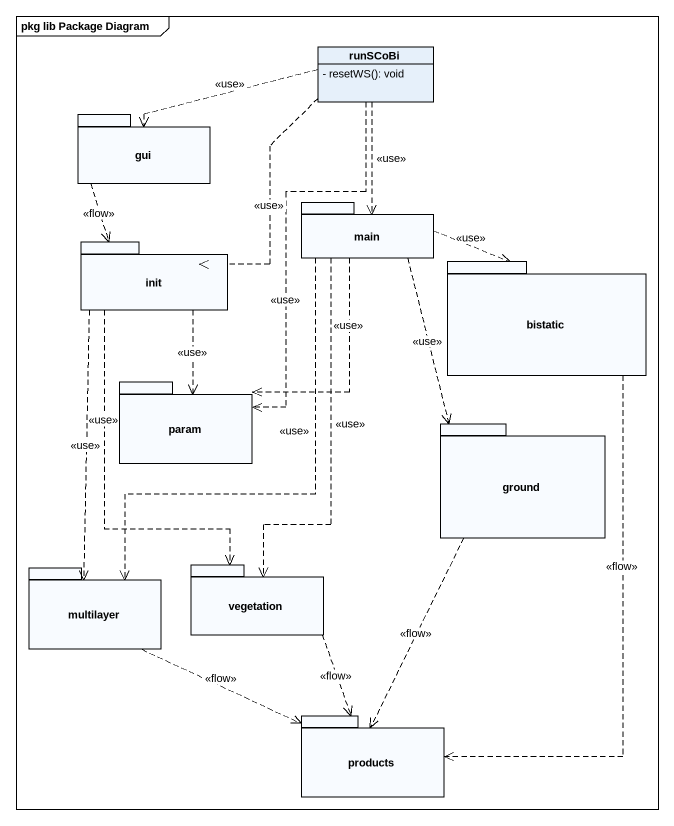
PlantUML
@startuml
mainframe pkg lib Package Diagram
hide circle
hide empty members
skinparam classAttributeIconSize 0
class runSCoBi {
  - resetWS(): void
}
package gui {
}
package init {
}
package main {
}
package bistatic {
}
package param {
}
package ground {
}
package vegetation {
}
package multilayer {
}
package products {
}
runSCoBi .left.> gui : <<use>>
runSCoBi ..> init : <<use>>
runSCoBi ..> main : <<use>>
runSCoBi ..> param : <<use>>
gui ..> init : <<flow>>
init ..> param : <<use>>
init ..> vegetation : <<use>>
init ..> multilayer : <<use>>
main .right.> bistatic : <<use>>
main ..> param : <<use>>
main ..> ground : <<use>>
main ..> vegetation : <<use>>
main ..> multilayer : <<use>>
bistatic ..> products : <<flow>>
ground ..> products : <<flow>>
vegetation ..> products : <<flow>>
multilayer .right.> products : <<flow>>
@enduml
